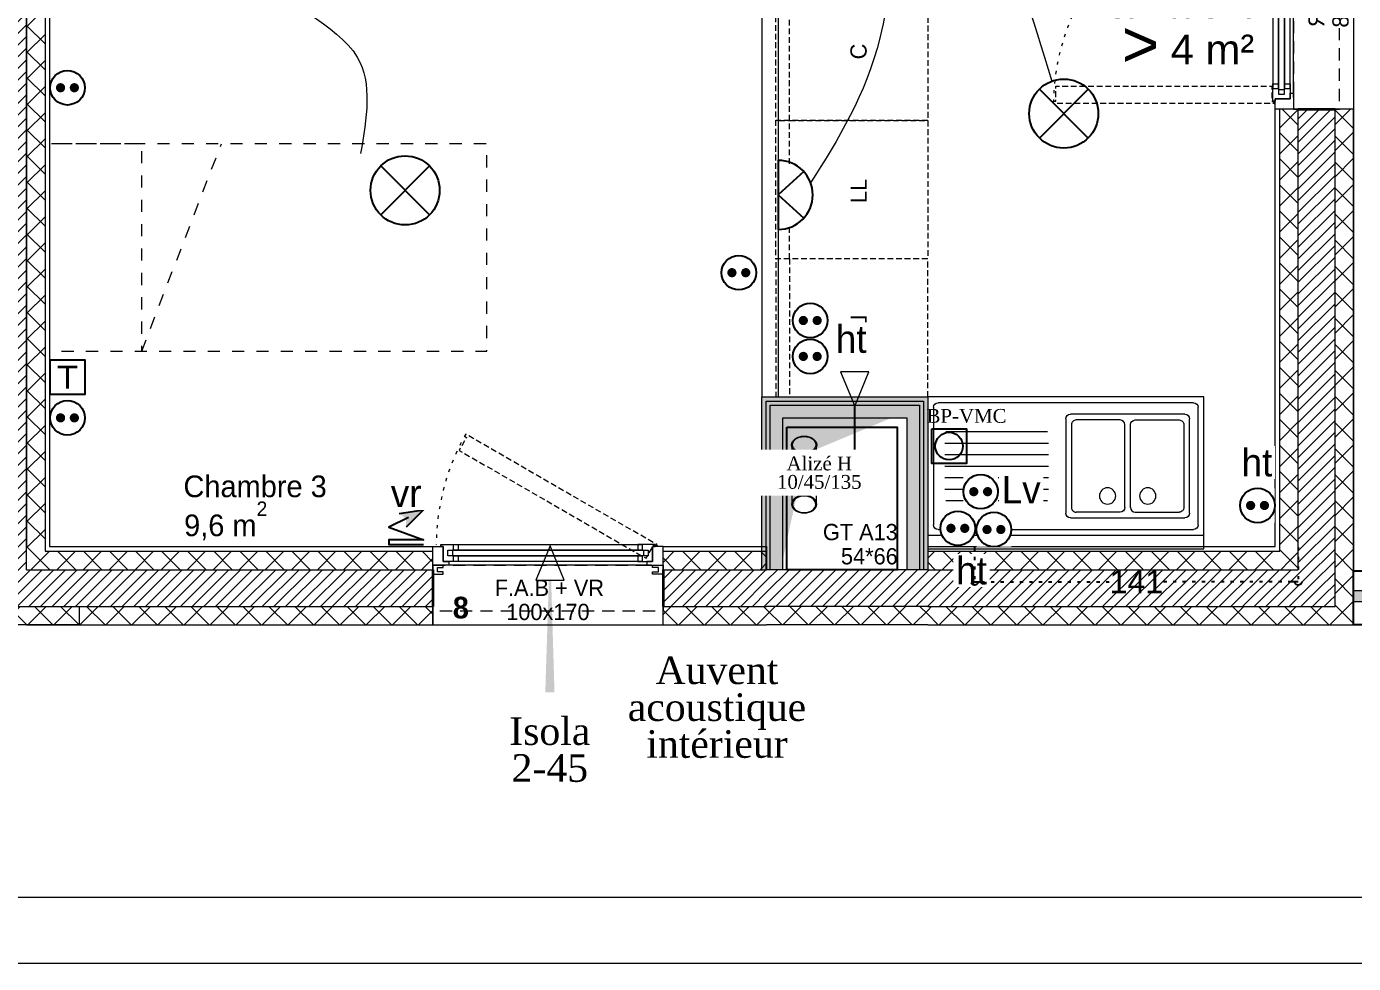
# Model space of a CAD drawing. Header units: centimetres. Extents: x 2666 to 9670, y 1889 to 5633.
# Drawn here: x 4355 to 4932, y 2421 to 2828 of the extents above; entities that cross this region are included whole.
import ezdxf

# ---------------------------------------------------------------- set-up
doc = ezdxf.new("R2010")
doc.units = ezdxf.units.CM
doc.header["$LTSCALE"] = 12.7
doc.header["$PDMODE"] = 1
doc.header["$PDSIZE"] = -2
for name, pattern in [('ISO-03', [3, 1.2, -1.8]), ('Style de ligne -11', [0.694444, 0.41656, -0.277884]), ('Style de ligne -12', [0.328084, 0.109361, -0.218723]), ('Style de ligne -13', [0.295276, 0.19685, -0.098425]), ('Style de ligne -18', [0.328084, 0.109361, -0.218723]), ('VW-01', [0.83312, 0.41656, -0.41656])]:
    doc.linetypes.add(name, pattern=pattern)
doc.layers.get('0').update_dxf_attribs({"lineweight": 5})
for name, color, linetype, lineweight in [('B amÈnagement intÈrieur', 7, 'Continuous', 5), ('B aménagement intérieur', 7, 'Continuous', 5), ('B GÈnÈral', 7, 'Continuous', 5), ('B Général', 7, 'Continuous', 5), ('C ANNOTATIONS-accessibiblité', 7, 'Style de ligne -18', 5), ('C ANNOTATIONS-prestations', 7, 'Continuous', 5), ('C ANNOTATIONS-texte', 7, 'Continuous', 5), ('C ANNOTATIONS-texte surfaces', 7, 'Continuous', 5), ('F REMPLISSAGE-vert clair', 7, 'Continuous', 13), ('F REMPLISSAGE-vert clair-1', 7, 'Continuous', 5), ('F REMPLISSAGE-vert foncÈ', 7, 'Continuous', 5), ('F REMPLISSAGE-vert foncé', 7, 'Continuous', 13), ('prlm-ELEC-CFA', 1, 'Continuous', 25), ('prlm-ELEC-CFO', 1, 'Continuous', 25), ('prlm-ZCARTOUCHE', 181, 'Continuous', 13)]:
    doc.layers.add(name, color=color, linetype=linetype, lineweight=lineweight)
doc.layers.add('B faience', color=7, linetype='Style de ligne -11', lineweight=13, true_color=0x0040ff)
doc.layers.add('C ANNOTATIONS-textes-numérotation gaine', color=7, linetype='ISO-03', lineweight=5, true_color=0xdd0000)
for name, color, linetype in [('prlm-EAU-CHU', 42, 'Continuous'), ('prlm-EAU-EUEV', 25, 'Continuous'), ('prlm-GT', 242, 'Continuous'), ('prlm-VMC', 93, 'Continuous')]:
    doc.layers.add(name, color=color, linetype=linetype)
doc.styles.add('Arial', font='arial.ttf')
doc.styles.add('Eurostile', font='')
doc.styles.add('Eurostile (bold)', font='')
doc.styles.add('prlm-elec-cfo', font='comic.ttf', dxfattribs={"height": 12})
doc.styles.add('prlm-sejc', font='arial.ttf', dxfattribs={"height": 20})
doc.styles.add('prlm-vmc', font='pala.ttf', dxfattribs={"height": 14})
doc.styles.get('Eurostile').set_extended_font_data('Eurostile')
doc.styles.get('Eurostile (bold)').set_extended_font_data('Eurostile', bold=True)
doc.dimstyles.new('100é', dxfattribs={"dimtxt": 10, "dimasz": 3, "dimexe": 0, "dimexo": 0, "dimgap": 1, "dimtad": 0, "dimtoh": 1, "dimdec": 0, "dimtxsty": 'Arial', "dimblk": 'ORIGIN', "dimcen": 0, "dimdle": 10, "dimclrd": 256, "dimclre": 256, "dimclrt": 256, "dimazin": 0, "dimtfac": 1, "dimtdec": 0, "dimtix": 1, "dimtmove": 0, "dimatfit": 0, "dimldrblk": 'ORIGIN', "dimfxl": 25, "dimfrac": 2, "dimtolj": 1, "dimarcsym": 0})
pattern_1 = [(45, (0, 0), (-5.656854, 5.656854), []), (135, (0, 0), (5.656854, 5.656854), [])]
pattern_2 = [(45, (0, 0), (2.4253472, -2.6458333), [])]
pattern_3 = [(135, (0, 0), (-5.656854, -5.656854), []), (225, (0, 0), (-5.656854, 5.656854), [])]
pattern_4 = [(-45, (0, 0), (5.656854, 5.656854), []), (45, (0, 0), (5.656854, -5.656854), [])]

# ---------------------------------------------------------------- blocks, each defined once
blk = doc.blocks.new('PF 100.208 + VR')
at = {"layer": 'B Général', "color": 7, "linetype": 'Continuous', "lineweight": 13}
for p, q in [((-50, 7), (-50, 17)), ((50, 7), (50, 17))]:
    blk.add_line(p, q, dxfattribs=at)
at = {"layer": 'B Général', "color": 7, "linetype": 'Continuous', "lineweight": 35}
for p, q in [((-50, 7), (-50, -9)), ((50, 7), (50, -9))]:
    blk.add_line(p, q, dxfattribs=at)
at = {"layer": 'B Général'}
blk.add_line((45, 9), (-45, 9), dxfattribs=at)
at = {"layer": 'B Général', "color": 7, "linetype": 'Style de ligne -13', "lineweight": 5, "flags": 128}
blk.add_lwpolyline([(47.5, 113.27), (46.5, 113.27), (46.5, 112.27), (40, 112.27), (40, 18.5), (46.5, 18.5), (46.5, 17.5), (47.5, 17.5)], close=True, dxfattribs=at)
at = {"layer": 'B Général', "color": 7, "linetype": 'Continuous', "lineweight": 5, "flags": 128}
for points in [[(-39, 15.5), (-41.5, 15.5), (-41.5, 13), (-39, 13), (-39, 10.5), (-45.5, 10.5), (-45.5, 17), (-46.5, 17), (-46.5, 18), (-39, 18)], [(39, 15.5), (41.5, 15.5), (41.5, 13), (39, 13), (39, 10.5), (45.5, 10.5), (45.5, 17), (46.5, 17), (46.5, 18), (39, 18)]]:
    blk.add_lwpolyline(points, close=True, dxfattribs=at)
at = {"layer": 'B Général', "lineweight": 5, "flags": 128}
for points in [[(-41, 18), (41, 18), (41, 15.5), (-41, 15.5)], [(-43, 10.5), (-43, 9), (-50, 9), (-50, 17), (-45.5, 17), (-45.5, 10.5)], [(-43.5, 15.5), (43.5, 15.5), (43.5, 13), (-43.5, 13)], [(-41, 13), (41, 13), (41, 10.5), (-41, 10.5)], [(43, 10.5), (43, 9), (50, 9), (50, 17), (45.5, 17), (45.5, 10.5)]]:
    blk.add_lwpolyline(points, close=True, dxfattribs=at)
at = {"layer": 'B Général', "color": 7, "linetype": 'Style de ligne -11', "lineweight": 5, "flags": 128}
blk.add_lwpolyline([(-50, 9), (50, 9), (50, -11), (-50, -11)], close=True, dxfattribs=at)
at = {"layer": 'B Général', "lineweight": 13, "flags": 128}
blk.add_lwpolyline([(-50, -9), (-50, -17), (50, -17), (50, -9)], dxfattribs=at)
at = {"layer": 'B Général'}
blk.add_circle((47, 17.5), 0.5, dxfattribs=at)
at = {"layer": 'B Général', "color": 7, "linetype": 'Style de ligne -12', "lineweight": 5}
blk.add_arc((48.78, 15.78), 97.5, 90.89734, 179.2823, dxfattribs=at)
at = {"layer": 'B Général', "insert": (-21.61, 2.65), "char_height": 7.059, "attachment_point": 1, "rotation": 360, "line_spacing_factor": 0.894142, "style": 'Eurostile'}
blk.add_mtext('PF + VR', dxfattribs=at)
at = {"layer": 'C ANNOTATIONS-prestations', "attachment_point": 1, "rotation": 360, "line_spacing_factor": 0.894142}
for s, insert, char_height, style in [('4', (-41.15, -4.77), 9.41, 'Eurostile (bold)'), ('100x208', (-21.61, -7.83), 7.059, 'Eurostile')]:
    blk.add_mtext(s, dxfattribs=dict(at, insert=insert, char_height=char_height, style=style))
blk = doc.blocks.new('F 100x170 (allège pleine + VR')
at = {"layer": 'B Général', "color": 7, "linetype": 'Continuous', "lineweight": 35}
for p, q in [((-50, 7), (-50, -9)), ((50, 7), (50, -9))]:
    blk.add_line(p, q, dxfattribs=at)
at = {"layer": 'B Général'}
blk.add_line((45, 9), (-45, 9), dxfattribs=at)
at = {"layer": 'B Général', "color": 7, "linetype": 'Style de ligne -13', "lineweight": 5, "flags": 128}
blk.add_lwpolyline([(-35.69, 65.82), (-36.19, 64.95), (-35.32, 64.45), (-38.57, 58.82), (42.63, 11.94), (45.88, 17.57), (46.75, 17.07), (47.25, 17.93)], close=True, dxfattribs=at)
at = {"layer": 'B Général', "color": 7, "linetype": 'Continuous', "lineweight": 5, "flags": 128}
for points in [[(-39, 15.5), (-41.5, 15.5), (-41.5, 13), (-39, 13), (-39, 10.5), (-45.5, 10.5), (-45.5, 17), (-46.5, 17), (-46.5, 18), (-39, 18)], [(39, 15.5), (41.5, 15.5), (41.5, 13), (39, 13), (39, 10.5), (45.5, 10.5), (45.5, 17), (46.5, 17), (46.5, 18), (39, 18)]]:
    blk.add_lwpolyline(points, close=True, dxfattribs=at)
at = {"layer": 'B Général', "lineweight": 5, "flags": 128}
for points in [[(-41, 18), (41, 18), (41, 15.5), (-41, 15.5)], [(-43, 10.5), (-43, 9), (-50, 9), (-50, 17), (-45.5, 17), (-45.5, 10.5)], [(-43.5, 15.5), (43.5, 15.5), (43.5, 13), (-43.5, 13)], [(-41, 13), (41, 13), (41, 10.5), (-41, 10.5)], [(43, 10.5), (43, 9), (50, 9), (50, 17), (45.5, 17), (45.5, 10.5)], [(-50, 9), (-50, 5), (-45.5, 5), (-45.5, 6), (-48, 6), (-48, 8), (-45.5, 8), (-45.5, 9)], [(50, 9), (50, 5), (45.5, 5), (45.5, 6), (48, 6), (48, 8), (45.5, 8), (45.5, 9)]]:
    blk.add_lwpolyline(points, close=True, dxfattribs=at)
at = {"layer": 'B Général', "color": 7, "linetype": 'Style de ligne -11', "lineweight": 5, "flags": 128}
blk.add_lwpolyline([(-50, 9), (50, 9), (50, -11), (-50, -11)], close=True, dxfattribs=at)
at = {"layer": 'B Général', "lineweight": 13, "flags": 128}
blk.add_lwpolyline([(-50, -9), (-50, -17), (50, -17), (50, -9)], dxfattribs=at)
at = {"layer": 'B Général'}
blk.add_circle((47, 17.5), 0.5, dxfattribs=at)
at = {"layer": 'B Général', "color": 7, "linetype": 'Style de ligne -12', "lineweight": 5}
blk.add_arc((49, 17.5), 97.5, 150.29382, 179.70618, dxfattribs=at)
at = {"layer": 'B Général', "color": 7, "insert": (-23.11, 2.65), "char_height": 7.059, "attachment_point": 1, "line_spacing_factor": 0.894142, "style": 'Eurostile'}
blk.add_mtext('F.A.B + VR', dxfattribs=at)
at = {"layer": 'C ANNOTATIONS-prestations', "rotation": 360, "line_spacing_factor": 0.894142}
for s, insert, char_height, attachment_point, style in [('8', (-41.34, -4.77), 9.41, 1, 'Eurostile (bold)'), ('100x170', (0, -7.82), 7.059, 2, 'Eurostile')]:
    blk.add_mtext(s, dxfattribs=dict(at, insert=insert, char_height=char_height, attachment_point=attachment_point, style=style))
blk = doc.blocks.new('Groupe-28-1')
at = {"layer": 'B Général', "color": 7, "linetype": 'VW-01', "lineweight": 5, "flags": 128}
blk.add_lwpolyline([(4683.96, 2658.4), (4737.96, 2658.4), (4737.96, 2592.4), (4683.96, 2592.4)], close=True, dxfattribs=at)
at = {"layer": 'C ANNOTATIONS-textes-numérotation gaine', "color": 7, "insert": (4733.96, 2612.27), "char_height": 7.059, "width": 48, "attachment_point": 3, "line_spacing_factor": 0.894142, "style": 'Eurostile'}
blk.add_mtext('GT A13\\P54*66', dxfattribs=at)
blk = doc.blocks.new('xi.EA')
at = {"layer": 'prlm-VMC', "color": 0, "linetype": 'ByBlock', "lineweight": 5, "flags": 128}
blk.add_lwpolyline([(-6.17, -15), (6.17, -15), (0, 0)], close=True, dxfattribs=at)
at = {"layer": 'prlm-VMC', "color": 0, "linetype": 'ByBlock', "lineweight": -2, "flags": 128}
blk.add_lwpolyline([(0, -15, 1, 4, 0), (0, -63.63, 1, 1, 0)], format="xyseb", dxfattribs=at)
at = {"layer": 'prlm-VMC', "color": 0, "linetype": 'ByBlock', "lineweight": 5}
blk.add_solid([(0, 0), (6.17, -15), (-6.17, -15), (0, 0)], dxfattribs=at)
blk = doc.blocks.new('xi.eu')
at = {"layer": 'prlm-EAU-EUEV', "linetype": 'ByBlock', "lineweight": -2}
h = blk.add_hatch(color=0, dxfattribs=at)
edge = h.paths.add_edge_path()
edge.add_arc((0, 0), 5, 0, 360)
at = {"layer": 'prlm-EAU-EUEV', "color": 0, "linetype": 'ByBlock', "lineweight": 5}
blk.add_circle((0, 0), 5, dxfattribs=at)
blk = doc.blocks.new('xi.cee2')
at = {"layer": 'prlm-EAU-CHU', "color": 0, "lineweight": 13}
for p, q in [((-8.66, 5.34), (-12.09, 5.34)), ((-2.17, 5), (-7.43, 5)), ((7.43, 5), (2.17, 5)), ((12.09, 5.34), (8.66, 5.34)), ((-12.09, -5.34), (-8.66, -5.34)), ((-7.43, -5), (-2.17, -5)), ((2.17, -5), (7.43, -5)), ((8.66, -5.34), (12.09, -5.34))]:
    blk.add_line(p, q, dxfattribs=at)
for radius in [5.45, 4.69]:
    blk.add_circle((0, 0), radius, dxfattribs=at)
for centre, radius, start, end in [((-8.8, 2.45), 2.89, 61.57164, 87.10257), ((-9.99, 0.84), 4.88, 9.97569, 58.40836), ((9.99, 0.84), 4.88, 121.59164, 170.02431), ((8.8, 2.45), 2.89, 92.89743, 118.42836), ((-8.8, -2.45), 2.89, 272.89743, 298.42836), ((-9.99, -0.84), 4.88, 301.59164, 350.02431), ((9.99, -0.84), 4.88, 189.97569, 238.40836), ((8.8, -2.45), 2.89, 241.57164, 267.10257)]:
    blk.add_arc(centre, radius, start, end, dxfattribs=at)
at = {"layer": 'prlm-EAU-CHU', "color": 0, "lineweight": 13, "extrusion": (0, 0, -1)}
for centre, major_axis, ratio in [((-12.84, 0), (0, -5.45), 0.707316), ((-12.94, 0), (0, -5.05), 0.706972)]:
    blk.add_ellipse(centre, major_axis=major_axis, ratio=ratio, dxfattribs=at)
at = {"layer": 'prlm-EAU-CHU', "color": 0, "lineweight": 13}
for centre, major_axis, ratio in [((12.84, 0), (0, -5.45), 0.707316), ((12.94, 0), (0, -5.05), 0.706972)]:
    blk.add_ellipse(centre, major_axis=major_axis, ratio=ratio, dxfattribs=at)
blk = doc.blocks.new('xi.be')
at = {"layer": 'prlm-VMC', "color": 0, "linetype": 'ByBlock', "lineweight": 5, "flags": 128}
blk.add_lwpolyline([(-6.17, -15), (6.17, -15), (0, 0)], close=True, dxfattribs=at)
at = {"layer": 'prlm-VMC', "color": 0, "linetype": 'ByBlock', "lineweight": 5}
blk.add_solid([(0, -1), (5.17, -14), (-5.17, -14), (0, -1)], dxfattribs=at)
blk = doc.blocks.new('xi.bp-vmc-cui')
at = {"layer": 'prlm-VMC', "color": 0, "linetype": 'ByBlock', "lineweight": -2, "flags": 128}
blk.add_lwpolyline([(-7.5, 7.5), (7.5, 7.5), (7.5, -7.5), (-7.5, -7.5)], close=True, dxfattribs=at)
at = {"layer": 'prlm-VMC', "color": 0, "linetype": 'ByBlock', "lineweight": -2}
blk.add_circle((0, 0), 6, dxfattribs=at)
blk = doc.blocks.new('xi.PTCE')
at = {"layer": 'prlm-ELEC-CFO', "color": 0}
for points in [[(-10.61, 10.61), (10.61, -10.61)], [(10.61, 10.61), (-10.61, -10.61)]]:
    blk.add_lwpolyline(points, dxfattribs=at)
at = {"layer": 'prlm-ELEC-CFO', "color": 0, "linetype": 'ByBlock'}
blk.add_circle((0, 0), 15, dxfattribs=at)
blk = doc.blocks.new('xi.PC')
at = {"color": 0, "lineweight": 5}
blk.add_wipeout([(-7.5, -7.5), (7.5, -7.5), (7.5, 7.5), (-7.5, 7.5)], dxfattribs=at).dxf.layer = 'prlm-ELEC-CFO'
at = {"layer": 'prlm-ELEC-CFO', "color": 0, "linetype": 'ByBlock', "lineweight": 5, "const_width": 2}
for points in [[(-4, 0, 1), (-2, 0, 1)], [(2, 0, 1), (4, 0, 1)]]:
    blk.add_lwpolyline(points, format="xyb", close=True, dxfattribs=at)
at = {"layer": 'prlm-ELEC-CFO', "color": 0, "linetype": 'ByBlock', "lineweight": -2}
blk.add_circle((0, 0), 7.5, dxfattribs=at)
blk = doc.blocks.new('xi.TEL')
at = {"layer": 'prlm-ELEC-CFA', "color": 0, "linetype": 'ByBlock', "lineweight": -2, "flags": 128}
blk.add_lwpolyline([(-7.5, 7.5), (7.5, 7.5), (7.5, -7.5), (-7.5, -7.5)], close=True, dxfattribs=at)
at = {"layer": 'prlm-ELEC-CFA', "color": 0, "linetype": 'ByBlock', "insert": (0, 0), "char_height": 10, "width": 11.36, "attachment_point": 5}
blk.add_mtext('{\\fVerdana|b0|i0|c0|p34;T}', dxfattribs=at)
blk = doc.blocks.new('xi.VR')
at = {"layer": 'prlm-ELEC-CFO', "lineweight": 5}
blk.add_hatch(color=0, dxfattribs=at).paths.add_polyline_path([(-3, 6), (-0.1, 3.7), (0, 0), (7.5, 7.5)])
at = {"layer": 'prlm-ELEC-CFO', "color": 0}
for points in [[(-3, 6), (7.5, 7.5), (0, 0)], [(0.95, 4.23), (-7.5, 0), (7.5, -5.5), (-7.5, -5.5), (-7.5, -7.5), (7.5, -7.5)]]:
    blk.add_lwpolyline(points, dxfattribs=at)
blk = doc.blocks.new('xi.4m²')
at = {"color": 0}
blk.add_wipeout([(-34.54, 20.54), (34.54, 20.54), (34.54, -20.54), (-34.54, -20.54)], dxfattribs=at).dxf.layer = 'prlm-ELEC-CFO'
at = {"layer": 'prlm-ELEC-CFO', "color": 0, "attachment_point": 6, "line_spacing_factor": 0.8, "style": 'prlm-sejc'}
for s, insert, char_height in [('surf cuisine', (30.36, 8.9), 9), ('4 m²', (29.31, -9.19), 13)]:
    blk.add_mtext(s, dxfattribs=dict(at, insert=insert, char_height=char_height))
at = {"layer": 'prlm-ELEC-CFO', "color": 0, "style": 'prlm-sejc', "flags": 8}
blk.add_attdef('?', (-28.3, -16.79), '', height=20, dxfattribs=at)
blk = doc.blocks.new('xi.ECAP')
at = {"color": 0}
blk.add_wipeout([(-15, 0), (-10.13, 11.06), (0, 15), (10.13, 11.06), (15, 0)], dxfattribs=at).dxf.layer = 'prlm-ELEC-CFO'
at = {"layer": 'prlm-ELEC-CFO', "color": 0, "linetype": 'ByBlock', "lineweight": -2, "flags": 128}
blk.add_lwpolyline([(15, 0, 1), (-15, 0)], format="xyb", close=True, dxfattribs=at)
at = {"layer": 'prlm-ELEC-CFO', "color": 0}
blk.add_lwpolyline([(-10.13, 11.06), (0, 0), (10.13, 11.06)], dxfattribs=at)
blk = doc.blocks.new('xi.PCHT')
at = {"color": 0, "lineweight": 5}
blk.add_wipeout([(-7.5, -7.5), (7.5, -7.5), (7.5, 7.5), (-7.5, 7.5)], dxfattribs=at).dxf.layer = 'prlm-ELEC-CFO'
at = {"layer": 'prlm-ELEC-CFO', "color": 0, "linetype": 'ByBlock', "lineweight": 5, "const_width": 2}
for points in [[(-4, 0, 1), (-2, 0, 1)], [(2, 0, 1), (4, 0, 1)]]:
    blk.add_lwpolyline(points, format="xyb", close=True, dxfattribs=at)
at = {"layer": 'prlm-ELEC-CFO', "color": 0, "linetype": 'ByBlock', "lineweight": -2}
blk.add_circle((0, 0), 7.5, dxfattribs=at)
blk = doc.blocks.new('xi.LV')
at = {"color": 0, "lineweight": 5}
blk.add_wipeout([(-7.5, -7.5), (7.5, -7.5), (7.5, 7.5), (-7.5, 7.5)], dxfattribs=at).dxf.layer = 'prlm-ELEC-CFO'
at = {"layer": 'prlm-ELEC-CFO', "color": 0, "linetype": 'ByBlock', "lineweight": 5, "const_width": 2}
for points in [[(-4, 0, 1), (-2, 0, 1)], [(2, 0, 1), (4, 0, 1)]]:
    blk.add_lwpolyline(points, format="xyb", close=True, dxfattribs=at)
at = {"layer": 'prlm-ELEC-CFO', "color": 0, "linetype": 'ByBlock', "lineweight": -2}
blk.add_circle((0, 0), 7.5, dxfattribs=at)
blk = doc.blocks.new('Lave Vaisselle')
at = {"layer": 'B Général', "color": 7, "linetype": 'Style de ligne -13', "lineweight": 5, "flags": 128}
blk.add_lwpolyline([(-30, 30), (-30, 36), (30, 36), (30, 30)], dxfattribs=at)
blk.add_lwpolyline([(-30, 30), (30, 30), (30, -30), (-30, -30)], close=True, dxfattribs=at)
at = {"layer": 'B Général', "color": 7, "insert": (0, 0), "char_height": 7.059, "attachment_point": 5, "line_spacing_factor": 0.894142, "style": 'Eurostile'}
blk.add_mtext('LV', dxfattribs=at)
blk = doc.blocks.new('Lave Linge')
at = {"layer": 'B Général', "color": 7, "linetype": 'Style de ligne -13', "lineweight": 5, "flags": 128}
blk.add_lwpolyline([(-29.47, 30), (-29.47, 36), (30.53, 36), (30.53, 30)], dxfattribs=at)
blk.add_lwpolyline([(-29.47, 30), (30.53, 30), (30.53, -30), (-29.47, -30)], close=True, dxfattribs=at)
at = {"layer": 'B Général', "color": 7, "insert": (0, 0), "char_height": 7.059, "attachment_point": 5, "line_spacing_factor": 0.894142, "style": 'Eurostile'}
blk.add_mtext('LL', dxfattribs=at)
blk = doc.blocks.new('Cuisson')
at = {"layer": 'B Général', "color": 7, "linetype": 'Style de ligne -13', "lineweight": 5, "flags": 128}
blk.add_lwpolyline([(-30, 30), (-30, 36), (30, 36), (30, 30)], dxfattribs=at)
blk.add_lwpolyline([(-30, 30), (30, 30), (30, -30), (-30, -30)], close=True, dxfattribs=at)
at = {"layer": 'B Général', "color": 7, "insert": (0, 0), "char_height": 7.06, "attachment_point": 5, "line_spacing_factor": 0.894142, "style": 'Eurostile'}
blk.add_mtext('C', dxfattribs=at)
blk = doc.blocks.new('Evier 120.60 RSH')
at = {"layer": 'B Général', "color": 7, "linetype": 'Continuous', "lineweight": 5}
for p, q in [((-57.5, -55.5), (-57.5, -4.5)), ((-55.5, -2.5), (55.5, -2.5)), ((57.5, -4.5), (57.5, -55.5)), ((0, -50.5), (0, -9.53)), ((2, -7.53), (51.79, -7.53)), ((18.98, -10), (18.98, -10)), ((53.79, -9.53), (53.79, -50.5)), ((-52.12, -15), (-7.88, -15)), ((-52.5, -20), (-7.5, -20)), ((-52.5, -25), (-7.5, -25)), ((-52.5, -30), (-7.5, -30)), ((-52.5, -35), (-7.5, -35)), ((-52.5, -40), (-7.5, -40)), ((-52.12, -45), (-7.88, -45)), ((25.65, -43.33), (25.65, -43.33)), ((9.17, -50), (9.17, -50)), ((55.5, -57.5), (-55.5, -57.5)), ((51.79, -52.5), (2, -52.5))]:
    blk.add_line(p, q, dxfattribs=at)
at = {"layer": 'B Général', "color": 7, "linetype": 'Continuous', "lineweight": 5, "flags": 128}
blk.add_lwpolyline([(-60, 0), (-60, 6), (60, 6), (60, 0)], dxfattribs=at)
blk.add_lwpolyline([(-60, 0), (60, 0), (60, -60), (-60, -60)], close=True, dxfattribs=at)
for points in [[(25.65, -12), (25.65, -48, -0.414212), (23.65, -50), (4.5, -50, -0.198914), (3.09, -49.41, -0.198914), (2.5, -48), (2.5, -12, -0.414214), (4.5, -10)], [(25.65, -12, 0.414212), (23.65, -10), (4.45, -10)], [(28.15, -12), (28.15, -48, 0.414212), (30.15, -50), (49.29, -50, 0.198914), (50.71, -49.41, 0.198914), (51.29, -48), (51.29, -12, 0.414214), (49.29, -10)], [(28.15, -12, -0.414212), (30.15, -10), (49.34, -10)]]:
    blk.add_lwpolyline(points, format="xyb", dxfattribs=at)
at = {"layer": 'B Général', "color": 7, "linetype": 'Continuous', "lineweight": 5}
for centre, start, end in [((-55.5, -4.5), 90, 180), ((55.5, -4.5), 0, 90), ((2, -9.53), 90, 180), ((51.79, -9.53), 0, 90), ((2, -50.5), 180, 270), ((51.79, -50.5), 270, 0), ((-55.5, -55.5), 180, 270), ((55.5, -55.5), 270, 0)]:
    blk.add_arc(centre, 2, start, end, dxfattribs=at)
for centre in [(18.15, -17), (35.65, -17)]:
    blk.add_ellipse(centre, major_axis=(3.54, 0), ratio=1, dxfattribs=at)
blk = doc.blocks.new('Lit 90.190')
at = {"layer": 'B Général', "color": 7, "linetype": 'VW-01', "lineweight": 5}
blk.add_line((45, 54.99), (-45, 20.35), dxfattribs=at)
at = {"layer": 'B Général', "linetype": 'VW-01', "flags": 128}
for points in [[(-45, 95), (45, 95), (45, -95), (-45, -95)], [(-45, 95), (45, 95), (45, 54.99), (-45, 54.99)]]:
    blk.add_lwpolyline(points, close=True, dxfattribs=at)
blk = doc.blocks.new('_Origin')
at = {"color": 0, "linetype": 'ByBlock', "lineweight": -2}
blk.add_line((0, 0), (-1, 0), dxfattribs=at)
blk.add_circle((0, 0), 0.5, dxfattribs=at)
blk = doc.blocks.new('*D1834')
at = {"layer": 'C ANNOTATIONS-accessibiblité', "lineweight": -2, "transparency": 16777216}
for p, q in [((4767.33, 2602.14), (4767.33, 2587.19)), ((4907.97, 2602.14), (4907.97, 2587.19)), ((4770.33, 2587.19), (4827.03, 2587.19)), ((4904.97, 2587.19), (4848.26, 2587.19))]:
    blk.add_line(p, q, dxfattribs=at)
at = {"layer": 'Defpoints', "color": 0, "transparency": 16777216}
for p in [(4767.33, 2602.14), (4907.97, 2602.14), (4907.97, 2587.19)]:
    blk.add_point(p, dxfattribs=at)
at = {"layer": 'C ANNOTATIONS-accessibiblité', "lineweight": -2, "transparency": 16777216, "xscale": 3, "yscale": 3, "zscale": 3, "rotation": 180}
blk.add_blockref('_Origin', (4767.33, 2587.19), dxfattribs=at)
at = {"layer": 'C ANNOTATIONS-accessibiblité', "lineweight": -2, "transparency": 16777216, "xscale": 3, "yscale": 3, "zscale": 3}
blk.add_blockref('_Origin', (4907.97, 2587.19), dxfattribs=at)
at = {"layer": 'C ANNOTATIONS-accessibiblité', "transparency": 16777216, "insert": (4837.65, 2587.19), "char_height": 10, "attachment_point": 5, "style": 'Arial'}
blk.add_mtext('\\A1;141', dxfattribs=at)

msp = doc.modelspace()

# ---------------------------------------------------------------- hatches: boundary and pattern name
at = {"layer": 'B amÈnagement intÈrieur', "linetype": 'Continuous', "lineweight": 5, "true_color": 0x444444}
h = msp.add_hatch(dxfattribs=at)
h.set_pattern_fill('H_BARDAGE V 150', color=250, style=0, pattern_type=2)
h.set_pattern_definition([(90, (0, 0), (17, 0), [])])
h.paths.add_polyline_path([(5183.04, 3517.39), (4931.96, 3517.39), (4931.96, 2591.9), (5183.04, 2591.9)])
at = {"layer": 'B GÈnÈral', "linetype": 'Continuous', "lineweight": 5}
h = msp.add_hatch(dxfattribs=at)
h.set_pattern_fill('50_BETON', style=0, pattern_type=2)
h.set_pattern_definition(pattern_2)
h.paths.add_polyline_path([(4337.44, 3769.29), (4337.44, 2576.4), (4355.44, 2592.4), (4355.44, 3769.29)])
at = {"layer": 'B GÈnÈral', "linetype": 'Continuous', "lineweight": 0, "true_color": 0xdddddd}
msp.add_hatch(color=254, dxfattribs=at).paths.add_polyline_path([(4931.96, 2578.41), (4931.96, 2583.41), (5188.04, 2583.41), (5188.04, 3317.39), (5193.04, 3317.39), (5193.04, 2578.41)])
at = {"layer": 'B GÈnÈral', "linetype": 'Continuous', "lineweight": 5, "true_color": 0x808080}
h = msp.add_hatch(dxfattribs=at)
h.set_pattern_fill('02_ISOLANT', color=8, angle=90, style=0, pattern_type=2)
h.set_pattern_definition(pattern_3)
h.paths.add_polyline_path([(4355.44, 2592.4), (4363.44, 2600.4), (4363.44, 2912.4), (4355.44, 2912.4)])
h = msp.add_hatch(dxfattribs=at)
h.set_pattern_fill('02_ISOLANT', color=8, style=0, pattern_type=2)
h.set_pattern_definition(pattern_1)
h.paths.add_polyline_path([(4378.22, 2576.4), (4378.22, 2568.4), (4329.44, 2568.4), (4329.44, 2828.23), (4337.44, 2828.23), (4337.44, 2576.4)])
h = msp.add_hatch(dxfattribs=at)
h.set_pattern_fill('02_ISOLANT', color=8, angle=90, style=0, pattern_type=2)
h.set_pattern_definition(pattern_3)
h.paths.add_polyline_path([(4899.96, 2600.4), (4907.96, 2592.4), (4907.96, 2792.39), (4899.96, 2792.39)])
at = {"layer": 'B GÈnÈral', "linetype": 'Continuous', "lineweight": 5}
h = msp.add_hatch(dxfattribs=at)
h.set_pattern_fill('50_BETON', style=0, pattern_type=2)
h.set_pattern_definition(pattern_2)
h.paths.add_polyline_path([(4907.96, 2592.4), (4923.96, 2576.4), (4923.96, 2792.39), (4907.96, 2792.39)])
at = {"layer": 'B GÈnÈral', "linetype": 'Continuous', "lineweight": 5, "true_color": 0x808080}
h = msp.add_hatch(dxfattribs=at)
h.set_pattern_fill('02_ISOLANT', color=8, angle=90, style=0, pattern_type=2)
h.set_pattern_definition(pattern_3)
h.paths.add_polyline_path([(4923.96, 2576.4), (4931.96, 2568.4), (4931.96, 2792.39), (4923.96, 2792.39)])
h = msp.add_hatch(dxfattribs=at)
h.set_pattern_fill('02_ISOLANT', color=8, angle=-90, style=0, pattern_type=2)
h.set_pattern_definition(pattern_4)
h.paths.add_polyline_path([(4531.96, 2600.4), (4363.44, 2600.4), (4355.44, 2592.4), (4531.96, 2592.4)])
h = msp.add_hatch(dxfattribs=at)
h.set_pattern_fill('02_ISOLANT', color=8, style=0, pattern_type=2)
h.set_pattern_definition(pattern_1)
h.paths.add_polyline_path([(4631.96, 2600.4), (4631.96, 2592.4), (4676.96, 2592.4), (4676.96, 2600.4)])
h = msp.add_hatch(dxfattribs=at)
h.set_pattern_fill('02_ISOLANT', color=8, style=0, pattern_type=2)
h.set_pattern_definition(pattern_1)
h.paths.add_polyline_path([(4746.96, 2600.4), (4746.96, 2592.4), (4907.96, 2592.4), (4899.96, 2600.4)])
at = {"layer": 'B GÈnÈral', "linetype": 'Continuous', "lineweight": 5}
h = msp.add_hatch(dxfattribs=at)
h.set_pattern_fill('50_BETON', style=0, pattern_type=2)
h.set_pattern_definition(pattern_2)
h.paths.add_polyline_path([(4531.96, 2592.4), (4355.44, 2592.4), (4337.44, 2576.4), (4531.96, 2576.4)])
h = msp.add_hatch(dxfattribs=at)
h.set_pattern_fill('50_BETON', style=0, pattern_type=2)
h.set_pattern_definition(pattern_2)
h.paths.add_polyline_path([(4631.96, 2592.4), (4631.96, 2576.4), (4676.96, 2576.4), (4676.96, 2592.4)])
h = msp.add_hatch(dxfattribs=at)
h.set_pattern_fill('50_BETON', style=0, pattern_type=2)
h.set_pattern_definition(pattern_2)
h.paths.add_polyline_path([(4746.96, 2576.4), (4746.96, 2592.4), (4676.96, 2592.4), (4676.96, 2576.4)])
h = msp.add_hatch(dxfattribs=at)
h.set_pattern_fill('50_BETON', style=0, pattern_type=2)
h.set_pattern_definition(pattern_2)
h.paths.add_polyline_path([(4746.96, 2592.4), (4746.96, 2576.4), (4923.96, 2576.4), (4907.96, 2592.4)])
at = {"layer": 'B GÈnÈral', "linetype": 'Continuous', "lineweight": 5, "true_color": 0x808080}
h = msp.add_hatch(dxfattribs=at)
h.set_pattern_fill('02_ISOLANT', color=8, angle=-90, style=0, pattern_type=2)
h.set_pattern_definition(pattern_4)
h.paths.add_polyline_path([(4531.96, 2576.4), (4355.44, 2576.4), (4355.44, 2568.4), (4531.96, 2568.4)])
h = msp.add_hatch(dxfattribs=at)
h.set_pattern_fill('02_ISOLANT', color=8, style=0, pattern_type=2)
h.set_pattern_definition(pattern_1)
h.paths.add_polyline_path([(4631.96, 2576.4), (4631.96, 2568.4), (4676.96, 2568.4), (4676.96, 2576.4)])
h = msp.add_hatch(dxfattribs=at)
h.set_pattern_fill('02_ISOLANT', color=8, angle=180, style=0, pattern_type=2)
h.set_pattern_definition([(225, (0, 0), (5.656854, -5.656854), []), (315, (0, 0), (-5.656854, -5.656854), [])])
h.paths.add_polyline_path([(4746.96, 2568.4), (4746.96, 2576.4), (4676.96, 2576.4), (4676.96, 2568.4)])
h = msp.add_hatch(dxfattribs=at)
h.set_pattern_fill('02_ISOLANT', color=8, style=0, pattern_type=2)
h.set_pattern_definition(pattern_1)
h.paths.add_polyline_path([(4746.96, 2576.4), (4746.96, 2568.4), (4931.96, 2568.4), (4923.96, 2576.4)])

# ---------------------------------------------------------------- linework, layer by layer
at = {"layer": 'B amÈnagement intÈrieur', "color": 9, "linetype": 'Continuous', "true_color": 0xc0dcc0}
for points in [[(4683.96, 2658.4), (4674.96, 2667.4), (4737.96, 2658.4), (4746.96, 2667.4)], [(4683.96, 2592.4), (4674.96, 2592.4), (4683.96, 2658.4), (4674.96, 2667.4)], [(4737.96, 2658.4), (4746.96, 2667.4), (4737.96, 2592.4), (4746.96, 2592.4)]]:
    msp.add_solid(points, dxfattribs=at)
at = {"layer": 'B aménagement intérieur', "color": 7, "linetype": 'Continuous', "lineweight": 13}
for p, q in [((4674.96, 2667.4), (4746.96, 2667.4)), ((4674.96, 2592.4), (4674.96, 2667.4)), ((4746.96, 2667.4), (4746.96, 2592.4)), ((4683.96, 2658.4), (4737.96, 2658.4)), ((4683.96, 2592.4), (4683.96, 2658.4)), ((4737.96, 2658.4), (4737.96, 2592.4))]:
    msp.add_line(p, q, dxfattribs=at)
at = {"layer": 'B aménagement intérieur', "color": 7, "linetype": 'Continuous', "lineweight": 5, "flags": 128}
msp.add_lwpolyline([(5183.04, 3517.39), (4931.96, 3517.39), (4931.96, 2591.9), (5183.04, 2591.9)], close=True, dxfattribs=at)
at = {"layer": 'B faience'}
for p, q in [((4746.96, 2667.4), (4746.96, 2601.9)), ((4746.96, 2602.4), (4867.96, 2602.4))]:
    msp.add_line(p, q, dxfattribs=at)
at = {"layer": 'B GÈnÈral', "color": 254, "linetype": 'Continuous', "true_color": 0xd6d6d6}
msp.add_solid([(4683.96, 2658.4), (4683.96, 2596.4), (4731.46, 2658.4), (4693.94, 2642.7)], dxfattribs=at)
at = {"layer": 'B Général', "color": 7, "linetype": 'Continuous', "lineweight": 18}
for p, q in [((4355.44, 2602.4), (4355.44, 3769.29)), ((4907.96, 2592.4), (4907.96, 2792.39)), ((4923.96, 2576.4), (4923.96, 2792.39)), ((4355.44, 2592.4), (4355.44, 2602.4)), ((4355.44, 2592.4), (4531.96, 2592.4)), ((4631.96, 2592.4), (4676.96, 2592.4)), ((4746.96, 2592.4), (4676.96, 2592.4)), ((4746.96, 2592.4), (4907.96, 2592.4)), ((4337.44, 2576.4), (4355.44, 2576.4)), ((4355.44, 2576.4), (4531.96, 2576.4)), ((4631.96, 2576.4), (4676.96, 2576.4)), ((4746.96, 2576.4), (4676.96, 2576.4)), ((4746.96, 2576.4), (4923.96, 2576.4))]:
    msp.add_line(p, q, dxfattribs=at)
at = {"layer": 'B Général', "color": 7, "linetype": 'Continuous', "lineweight": 5}
for p, q in [((4355.44, 2602.4), (4355.44, 3769.29)), ((4681.96, 2917.4), (4681.96, 2667.4)), ((4681.96, 2917.4), (4681.96, 2667.4)), ((4355.44, 2912.4), (4355.44, 2602.4)), ((4363.44, 2912.4), (4363.44, 2600.4)), ((4365.44, 2912.4), (4365.44, 2602.4)), ((4674.96, 2912.4), (4674.96, 2667.4)), ((4674.96, 2912.4), (4674.96, 2667.4)), ((4897.96, 2602.4), (4897.96, 2792.39)), ((4899.96, 2600.4), (4899.96, 2792.39)), ((4899.96, 2600.4), (4899.96, 2792.39)), ((4907.96, 2592.4), (4907.96, 2792.39)), ((4923.96, 2576.4), (4923.96, 2792.39)), ((4931.96, 2568.4), (4931.96, 2792.39)), ((4355.44, 2592.4), (4355.44, 2602.4)), ((4363.44, 2600.4), (4531.96, 2600.4)), ((4363.44, 2600.4), (4531.96, 2600.4)), ((4365.44, 2602.4), (4531.96, 2602.4)), ((4631.96, 2602.4), (4676.96, 2602.4)), ((4631.96, 2600.4), (4676.96, 2600.4)), ((4631.96, 2600.4), (4676.96, 2600.4)), ((4746.96, 2602.4), (4897.96, 2602.4)), ((4746.96, 2600.4), (4899.96, 2600.4)), ((4746.96, 2600.4), (4899.96, 2600.4)), ((4355.44, 2592.4), (4531.96, 2592.4)), ((4631.96, 2592.4), (4676.96, 2592.4)), ((4746.96, 2592.4), (4907.96, 2592.4)), ((4355.44, 2576.4), (4531.96, 2576.4)), ((4631.96, 2576.4), (4676.96, 2576.4)), ((4746.96, 2576.4), (4676.96, 2576.4)), ((4746.96, 2576.4), (4923.96, 2576.4)), ((4355.44, 2568.4), (4531.96, 2568.4)), ((4631.96, 2568.4), (4676.96, 2568.4)), ((4746.96, 2568.4), (4676.96, 2568.4)), ((4746.96, 2568.4), (4931.96, 2568.4))]:
    msp.add_line(p, q, dxfattribs=at)
at = {"layer": 'B Général', "color": 7, "linetype": 'Continuous', "lineweight": 13}
for p, q in [((4355.44, 2912.4), (4355.44, 2602.4)), ((4365.44, 2912.4), (4365.44, 2602.4)), ((4931.96, 2792.39), (4897.96, 2792.39)), ((4897.96, 2602.4), (4897.96, 2792.39)), ((4931.96, 2568.4), (4931.96, 2792.39)), ((4365.44, 2602.4), (4531.96, 2602.4)), ((4531.96, 2568.4), (4531.96, 2602.4)), ((4631.96, 2602.4), (4676.96, 2602.4)), ((4631.96, 2568.4), (4631.96, 2602.4)), ((4676.96, 2602.4), (4676.96, 2592.4)), ((4746.96, 2602.4), (4897.96, 2602.4)), ((4746.96, 2602.4), (4746.96, 2592.4)), ((4737.96, 2592.4), (4676.96, 2592.4)), ((4355.44, 2568.4), (4337.44, 2568.4)), ((4355.44, 2568.4), (4531.96, 2568.4)), ((4631.96, 2568.4), (4676.96, 2568.4)), ((4746.96, 2568.4), (4676.96, 2568.4)), ((4746.96, 2568.4), (4931.96, 2568.4)), ((4746.96, 2568.4), (4746.96, 2568.4))]:
    msp.add_line(p, q, dxfattribs=at)
at = {"layer": 'B Général', "color": 7, "linetype": 'Continuous', "lineweight": 25, "flags": 128}
msp.add_lwpolyline([(5203.04, 2568.4), (4931.96, 2568.4), (4931.96, 2591.9), (5183.04, 2591.9), (5183.04, 3317.39), (5203.04, 3317.39)], close=True, dxfattribs=at)
at = {"layer": 'B Général', "color": 7, "linetype": 'Continuous', "lineweight": 5, "flags": 128}
msp.add_lwpolyline([(4931.96, 2578.41), (4931.96, 2583.41), (5188.04, 2583.41), (5188.04, 3317.39), (5193.04, 3317.39), (5193.04, 2578.41)], close=True, dxfattribs=at)
at = {"layer": 'B Général', "color": 98, "linetype": 'Continuous', "lineweight": 13, "true_color": 0x004400, "flags": 128}
msp.add_lwpolyline([(4378.22, 2576.4), (4378.22, 2568.4), (4329.44, 2568.4), (4329.44, 2828.23), (4337.44, 2828.23), (4337.44, 2576.4)], close=True, dxfattribs=at)
at = {"layer": 'F REMPLISSAGE-vert clair'}
for p, q in [((4676.76, 2665.6), (4745.16, 2665.6)), ((4676.76, 2592.4), (4676.76, 2665.6)), ((4678.56, 2663.8), (4743.36, 2663.8)), ((4678.56, 2663.8), (4743.36, 2663.8)), ((4678.56, 2592.4), (4678.56, 2663.8)), ((4678.56, 2592.4), (4678.56, 2663.8)), ((4743.36, 2663.8), (4743.36, 2592.4)), ((4743.36, 2663.8), (4743.36, 2592.4)), ((4745.16, 2665.6), (4745.16, 2592.4))]:
    msp.add_line(p, q, dxfattribs=at)
at = {"layer": 'F REMPLISSAGE-vert clair', "color": 7, "linetype": 'Continuous', "lineweight": 13}
for p, q in [((4683.96, 2658.4), (4737.96, 2658.4)), ((4683.96, 2592.4), (4683.96, 2658.4)), ((4737.96, 2658.4), (4737.96, 2592.4))]:
    msp.add_line(p, q, dxfattribs=at)
at = {"layer": 'F REMPLISSAGE-vert clair-1', "color": 9, "linetype": 'Continuous', "true_color": 0xc0dcc0}
for points in [[(4676.76, 2665.6), (4678.56, 2663.8), (4745.16, 2665.6), (4743.36, 2663.8)], [(4676.76, 2592.4), (4678.56, 2592.4), (4676.76, 2665.6), (4678.56, 2663.8)], [(4678.56, 2663.8), (4683.96, 2658.4), (4743.36, 2663.8), (4737.96, 2658.4)], [(4678.56, 2592.4), (4683.96, 2592.4), (4678.56, 2663.8), (4683.96, 2658.4)], [(4743.36, 2663.8), (4737.96, 2658.4), (4743.36, 2592.4), (4737.96, 2592.4)], [(4745.16, 2665.6), (4743.36, 2663.8), (4745.16, 2592.4), (4743.36, 2592.4)]]:
    msp.add_solid(points, dxfattribs=at)
at = {"layer": 'F REMPLISSAGE-vert foncÈ', "color": 54, "linetype": 'Continuous', "true_color": 0x99aa00}
for points in [[(4674.96, 2667.4), (4676.76, 2665.6), (4746.96, 2667.4), (4745.16, 2665.6)], [(4674.96, 2592.4), (4676.76, 2592.4), (4674.96, 2667.4), (4676.76, 2665.6)], [(4746.96, 2667.4), (4745.16, 2665.6), (4746.96, 2592.4), (4745.16, 2592.4)]]:
    msp.add_solid(points, dxfattribs=at)
at = {"layer": 'F REMPLISSAGE-vert foncé', "color": 7, "linetype": 'Continuous', "lineweight": 13}
for p, q in [((4674.96, 2667.4), (4746.96, 2667.4)), ((4674.96, 2592.4), (4674.96, 2667.4)), ((4746.96, 2667.4), (4746.96, 2592.4))]:
    msp.add_line(p, q, dxfattribs=at)
at = {"layer": 'F REMPLISSAGE-vert foncé'}
for p, q in [((4676.76, 2665.6), (4745.16, 2665.6)), ((4676.76, 2592.4), (4676.76, 2665.6)), ((4745.16, 2665.6), (4745.16, 2592.4))]:
    msp.add_line(p, q, dxfattribs=at)
at = {"layer": 'prlm-ELEC-CFO', "lineweight": 13}
for points in [[(4675.01, 2921.51), (4725.61, 2923.84), (4800.98, 2804.56)], [(4467.67, 2896.8), (4459.25, 2852.11), (4499.09, 2814.95), (4500.56, 2773.11)]]:
    msp.add_spline(points, degree=3, dxfattribs=at)
at = {"layer": 'prlm-GT'}
msp.add_lwpolyline([(4685.72, 2654.35), (4733.72, 2654.35), (4733.72, 2592.35), (4685.72, 2592.35)], close=True, dxfattribs=at)
at = {"layer": 'prlm-VMC'}
msp.add_lwpolyline([(4715.29, 2643.58), (4715.29, 2663.35)], dxfattribs=at)
msp.add_circle((4715.29, 2635.58), 8, dxfattribs=at)

# ---------------------------------------------------------------- block references
at = {"layer": 'B Général', "color": 7, "xscale": -1}
for name, p, rotation in [('PF 100.208 + VR', (4914.96, 2842.39), 90), ('Lit 90.190', (4460.44, 2732.31), 90), ('Lave Vaisselle', (4716.96, 2697.4), 90), ('Evier 120.60 RSH', (4806.96, 2607.4), 180)]:
    msp.add_blockref(name, p, dxfattribs=dict(at, rotation=rotation))
at = {"layer": 'B Général', "color": 7, "rotation": 90}
for name, p in [('Cuisson', (4716.96, 2817.4)), ('Lave Linge', (4716.96, 2756.87))]:
    msp.add_blockref(name, p, dxfattribs=at)
at = {"layer": 'B Général', "color": 7}
msp.add_blockref('F 100x170 (allège pleine + VR', (4581.96, 2585.4), dxfattribs=at)
at = {"layer": 'C ANNOTATIONS-textes-numérotation gaine', "color": 7}
msp.add_blockref('Groupe-28-1', (0, 0), dxfattribs=at)
at = {"layer": 'prlm-EAU-CHU', "rotation": 90}
msp.add_blockref('xi.cee2', (4693.3, 2633.7), dxfattribs=at)
at = {"layer": 'prlm-EAU-EUEV', "rotation": 3.142116762579025}
msp.add_blockref('xi.eu', (4693.3, 2633.7), dxfattribs=at)
at = {"layer": 'prlm-ELEC-CFO'}
for name, p in [('xi.PTCE', (4806.11, 2790.46)), ('xi.PTCE', (4519.91, 2757.11)), ('xi.bp-vmc-cui', (4756.27, 2646.05)), ('xi.VR', (4520.36, 2610.84))]:
    msp.add_blockref(name, p, dxfattribs=at)
at = {"layer": 'prlm-VMC', "color": 1, "rotation": 180}
msp.add_blockref('xi.be', (4715.29, 2663.35), dxfattribs=at)
at = {"layer": 'prlm-VMC', "rotation": 359.9396282961676}
msp.add_blockref('xi.EA', (4582.88, 2602.78), dxfattribs=at)

# ---------------------------------------------------------------- texts
at = {"layer": 'C ANNOTATIONS-texte', "color": 7, "insert": (4454.73, 2623.74), "char_height": 9.412, "attachment_point": 8, "line_spacing_factor": 0.894142, "style": 'Eurostile'}
msp.add_mtext('Chambre 3', dxfattribs=at)
at = {"layer": 'C ANNOTATIONS-texte surfaces', "color": 7, "insert": (4441.96, 2622), "char_height": 9.412, "attachment_point": 2, "line_spacing_factor": 0.894142, "style": 'Eurostile'}
msp.add_mtext('9,6 m{\\H0.6667x;\\S2^ ;}', dxfattribs=at)
at = {"layer": 'prlm-ELEC-CFO', "insert": (4746.47, 2662.18), "char_height": 6, "attachment_point": 1, "style": 'prlm-vmc'}
msp.add_mtext_dynamic_manual_height_columns('BP-VMC', width=101.1298, gutter_width=50, heights=[0], dxfattribs=at)
at = {"layer": 'prlm-VMC', "insert": (4655.42, 2532.62), "char_height": 12, "width": 20.51, "attachment_point": 5, "line_spacing_factor": 0.8, "style": 'prlm-vmc', "bg_fill": 2}
msp.add_mtext('Auvent acoustique intérieur', dxfattribs=at)
at = {"layer": 'prlm-VMC', "insert": (4582.79, 2514.19), "char_height": 12, "width": 20.51, "attachment_point": 5, "line_spacing_factor": 0.8, "style": 'prlm-vmc', "bg_fill": 3, "box_fill_scale": 1.1, "bg_fill_color": 256, "bg_fill_transparency": 0}
msp.add_mtext('Isola\\P2-45', dxfattribs=at)

# ---------------------------------------------------------------- next in the draw order: block references
at = {"layer": 'prlm-ELEC-CFO'}
msp.add_blockref('xi.4m²', (4859.55, 2827.46), dxfattribs=at).add_auto_attribs({'?': '>'})
for name, p in [('xi.PC', (4373.2, 2801.68)), ('xi.PC', (4664.91, 2721.36)), ('xi.PCHT', (4695.93, 2700.6)), ('xi.PC', (4373.2, 2658.32)), ('xi.PC', (4890.28, 2620.28)), ('xi.PCHT', (4760.07, 2610.35))]:
    msp.add_blockref(name, p, dxfattribs=at)
at = {"layer": 'prlm-ELEC-CFO', "rotation": 270}
msp.add_blockref('xi.ECAP', (4682.05, 2755.14), dxfattribs=at)

# ---------------------------------------------------------------- next in the draw order: texts
at = {"layer": 'prlm-ELEC-CFO', "lineweight": 20, "char_height": 12, "attachment_point": 5, "line_spacing_factor": 0.8, "style": 'prlm-elec-cfo', "bg_fill": 3, "box_fill_scale": 1.1, "bg_fill_color": 256, "bg_fill_transparency": 0}
for s, insert in [('ht', (4890.04, 2638.84)), ('vr', (4520.37, 2625.56)), ('ht', (4765.99, 2591.94))]:
    msp.add_mtext(s, dxfattribs=dict(at, insert=insert))
at = {"layer": 'prlm-VMC', "ltscale": 25, "insert": (4699.87, 2634.48), "char_height": 6, "width": 58.6147, "attachment_point": 5, "line_spacing_factor": 0.8, "style": 'prlm-vmc', "bg_fill": 2}
msp.add_mtext('Alizé H 10/45/135', dxfattribs=at)

# ---------------------------------------------------------------- next in the draw order: linework, layer by layer
at = {"layer": 'prlm-ELEC-CFO', "lineweight": 13}
msp.add_spline([(4674.92, 2920.54), (4708.44, 2912.6), (4726.2, 2823.25), (4696.1, 2760.4)], degree=3, dxfattribs=at)

# ---------------------------------------------------------------- next in the draw order: block references
at = {"layer": 'prlm-ELEC-CFA'}
msp.add_blockref('xi.TEL', (4373.2, 2676.02), dxfattribs=at)
at = {"layer": 'prlm-ELEC-CFO'}
msp.add_blockref('xi.PCHT', (4775.74, 2609.83), dxfattribs=at)

# ---------------------------------------------------------------- next in the draw order: texts
at = {"layer": 'prlm-ELEC-CFO', "lineweight": 20, "insert": (4713.71, 2692.48), "char_height": 12, "attachment_point": 5, "line_spacing_factor": 0.8, "style": 'prlm-elec-cfo', "bg_fill": 3, "box_fill_scale": 1.1, "bg_fill_color": 256, "bg_fill_transparency": 0}
msp.add_mtext('ht', dxfattribs=at)

# ---------------------------------------------------------------- next in the draw order: block references
at = {"layer": 'prlm-ELEC-CFO'}
for name, p in [('xi.PCHT', (4695.93, 2685)), ('xi.LV', (4769.99, 2626.27))]:
    msp.add_blockref(name, p, dxfattribs=at)

# ---------------------------------------------------------------- next in the draw order: dimensions: what is measured, and where the dimension line sits
at = {"layer": 'C ANNOTATIONS-accessibiblité'}
dim = msp.add_linear_dim(base=(4907.97, 2587.19), p1=(4767.33, 2602.14), p2=(4907.97, 2602.14), dimstyle='100é', override={"dimpost": '<>'}, dxfattribs=at)
dim.commit()
dim.dimension.update_dxf_attribs({"geometry": '*D1834', "text_midpoint": (4837.65, 2587.19)})

# ---------------------------------------------------------------- next in the draw order: texts
at = {"layer": 'prlm-ELEC-CFO', "lineweight": 20, "insert": (4787.6, 2627.14), "char_height": 12, "attachment_point": 5, "line_spacing_factor": 0.8, "style": 'prlm-elec-cfo', "bg_fill": 3, "box_fill_scale": 1.1, "bg_fill_color": 256, "bg_fill_transparency": 0}
msp.add_mtext('Lv', dxfattribs=at)

# ---------------------------------------------------------------- next in the draw order: linework, layer by layer
at = {"layer": 'prlm-ZCARTOUCHE'}
for points in [[(2666.37, 5632.93), (7917.68, 5632.93), (7917.68, 2421.4), (2666.37, 2421.4)], [(2695.21, 2450.15), (7887.43, 2450.15), (7887.43, 5606.36), (2695.21, 5606.36)]]:
    msp.add_lwpolyline(points, close=True, dxfattribs=at)

doc.saveas('drawing.dxf')
